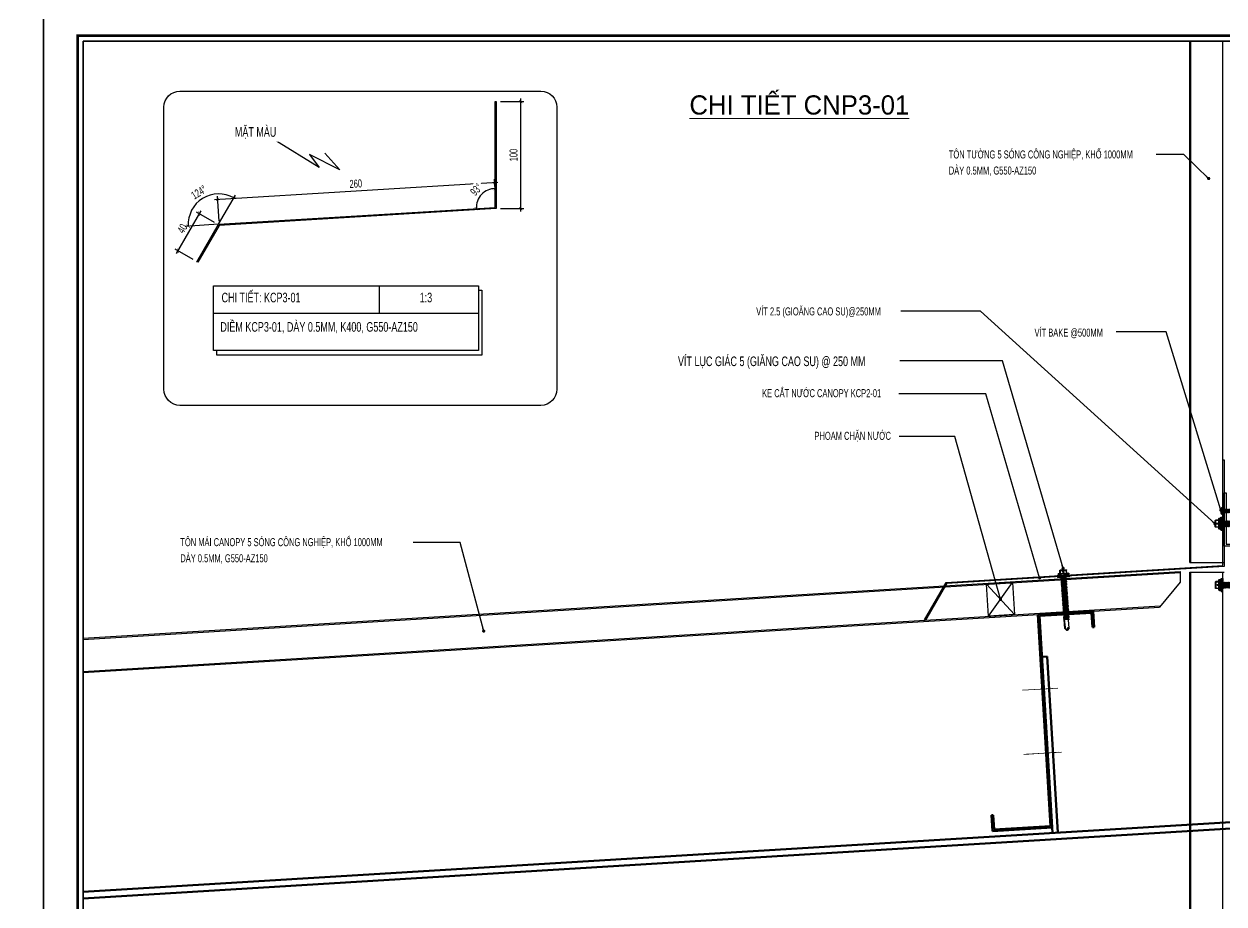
# Model space of a CAD drawing. Header units: inches. Extents: x 2 to 32666, y -5537 to 22.
# Drawn here: x 17829.6 to 18204.3, y -4404.6 to -4129.9 of the extents above; entities that cross this region are included whole.
import ezdxf
from ezdxf.enums import TextEntityAlignment as Align

# ---------------------------------------------------------------- set-up
doc = ezdxf.new("R2010")
doc.units = ezdxf.units.IN
doc.header["$MEASUREMENT"] = 0
doc.linetypes.add('DASHED2', pattern=[0.375, 0.25, -0.125])
doc.layers.get('Defpoints').update_dxf_attribs({"lineweight": 9})
for name, color, linetype in [('2', 2, 'Continuous'), ('3', 3, 'Continuous'), ('4', 4, 'Continuous'), ('6', 6, 'Continuous'), ('7', 7, 'Continuous'), ('9', 9, 'Continuous'), ('BAO KHUNG', 31, 'Continuous'), ('DIM', 8, 'Continuous'), ('NET IN', 3, 'Continuous'), ('STRUCTURE', 1, 'Continuous')]:
    doc.layers.add(name, color=color, linetype=linetype)
doc.layers.add('_TEXT', color=3, linetype='Continuous', lineweight=13)
doc.layers.add('Cover text', color=7, linetype='Continuous', true_color=0x52370f)
doc.styles.add('ST1', font='vnshx.shx', dxfattribs={"width": 0.7})
doc.styles.add('ST1H', font='vnshxh.shx', dxfattribs={"width": 0.7})
doc.styles.add('ST3', font='VHAVANB.TTF')
doc.styles.add('TIEU DE', font='Vharialn.ttf')
doc.dimstyles.new('15', dxfattribs={"dimtxt": 2.5, "dimasz": 1, "dimexe": 1, "dimexo": 0, "dimgap": 1, "dimtad": 1, "dimdec": 0, "dimlfac": 15, "dimzin": 0, "dimdsep": 46, "dimtxsty": 'ST1', "dimblk": 'OBLIQUE', "dimcen": 1, "dimdle": 1, "dimclrd": 8, "dimclre": 8, "dimclrt": 3, "dimadec": 0, "dimazin": 0, "dimtfac": 1, "dimtdec": 0, "dimtix": 1, "dimtmove": 1, "dimatfit": 0, "dimldrblk": 'DOT', "dimfxl": 0, "dimtolj": 1, "dimtzin": 0, "dimlwd": -1, "dimlwe": -1, "dimarcsym": 0})
doc.dimstyles.new('3', dxfattribs={"dimtxt": 2.5, "dimasz": 1, "dimexe": 1, "dimexo": 0, "dimgap": 1, "dimtad": 1, "dimdec": 0, "dimlfac": 3, "dimzin": 0, "dimdsep": 46, "dimtxsty": 'ST1', "dimblk": 'ARCHTICK', "dimcen": 1, "dimdle": 1, "dimclrd": 8, "dimclre": 8, "dimclrt": 3, "dimadec": 0, "dimazin": 0, "dimtfac": 1, "dimtdec": 0, "dimtix": 1, "dimtofl": 0, "dimtmove": 1, "dimatfit": 3, "dimldrblk": 'DOT', "dimfxl": 0.18, "dimtfill": 1, "dimtolj": 1, "dimtzin": 0, "dimlwd": -1, "dimlwe": -1, "dimarcsym": 2})

# ---------------------------------------------------------------- blocks, each defined once
blk = doc.blocks.new('kt kien truc 1')
at = {"layer": '2', "color": 157, "linetype": 'Continuous'}
blk.add_lwpolyline([(0, 420), (594, 420), (594, 0), (0, 0)], close=True, dxfattribs=at)
at = {"layer": '7', "color": 147, "linetype": 'Continuous'}
blk.add_lwpolyline([(12.33, 57.61), (581.67, 57.61), (581.67, 409.19), (12.33, 409.19)], close=True, dxfattribs=at)
at = {"layer": 'BAO KHUNG', "color": 167, "linetype": 'Continuous', "const_width": 0.871}
blk.add_lwpolyline([(10.59, 9.07), (583.41, 9.07), (583.41, 410.93), (10.59, 410.93)], close=True, dxfattribs=at)
at = {"layer": 'Cover text', "ltscale": 0.5, "style": 'TIEU DE'}
for tag, p in [('TENBANVE', (45.93, 14.6)), ('STT', (555.05, 15.58))]:
    blk.add_attdef(tag, text='', height=2, dxfattribs=at).set_placement(p, align=Align.MIDDLE_CENTER)
blk = doc.blocks.new('A$C26A6701F')
at = {"layer": 'STRUCTURE', "color": 1, "linetype": 'Continuous'}
for p, q in [((0.93, 17.84), (0.93, 18.77)), ((1.07, 18.91), (2.93, 18.91)), ((3.07, 17.84), (3.07, 18.77)), ((0, 17.21), (1.33, 17.54)), ((0, 17.08), (0, 17.21)), ((0, 17.21), (4, 17.21)), ((4, 17.08), (0, 17.08)), ((3.94, 16.71), (0.06, 16.71)), ((0.4, 17.84), (3.6, 17.84)), ((0.4, 17.57), (1.2, 17.57)), ((0.97, 17.84), (1.03, 18.61)), ((1.13, 15.25), (2.9, 15.52)), ((1.39, 15.45), (1.13, 15.25)), ((1.13, 15.25), (1.39, 15.14)), ((1.13, 14.77), (2.9, 15.05)), ((1.19, 16.71), (1.14, 16.67)), ((1.14, 16.67), (1.4, 16.71)), ((1.14, 16.67), (1.4, 16.56)), ((1.14, 16.2), (2.91, 16.47)), ((1.4, 16.4), (1.14, 16.2)), ((1.14, 16.2), (1.39, 16.09)), ((1.14, 15.72), (2.91, 16)), ((1.4, 15.93), (1.14, 15.72)), ((1.14, 15.72), (1.39, 15.61)), ((1.2, 17.57), (2.8, 17.57)), ((1.33, 17.54), (1.33, 17.57)), ((1.33, 17.54), (2.67, 17.54)), ((1.39, 16.09), (2.73, 16.28)), ((1.39, 15.93), (1.39, 16.09)), ((1.39, 15.61), (2.73, 15.81)), ((2.7, 15.64), (1.39, 15.45)), ((1.39, 15.45), (1.39, 15.61)), ((1.39, 15.14), (2.73, 15.33)), ((2.7, 15.16), (1.39, 14.98)), ((1.39, 14.98), (1.39, 15.14)), ((1.4, 16.56), (2.42, 16.71)), ((2.71, 16.59), (1.4, 16.4)), ((1.4, 16.4), (1.4, 16.56)), ((2.71, 16.11), (1.4, 15.93)), ((1.91, 18.61), (1.97, 17.84)), ((2.04, 17.84), (2.1, 18.61)), ((2.67, 17.54), (2.67, 17.57)), ((2.67, 17.54), (4, 17.21)), ((2.7, 15.64), (2.7, 15.8)), ((2.7, 15.64), (2.9, 15.52)), ((2.7, 15.16), (2.7, 15.33)), ((2.7, 15.16), (2.9, 15.05)), ((2.71, 16.59), (2.71, 16.71)), ((2.71, 16.59), (2.91, 16.47)), ((2.71, 16.11), (2.71, 16.28)), ((2.71, 16.11), (2.91, 16)), ((2.73, 16.28), (2.91, 16.47)), ((2.73, 15.81), (2.91, 16)), ((2.73, 15.33), (2.9, 15.52)), ((2.73, 14.86), (2.9, 15.05)), ((2.8, 17.57), (3.6, 17.57)), ((2.97, 18.61), (3.04, 17.84)), ((4, 17.21), (4, 17.08)), ((1.09, 10.98), (2.86, 11.25)), ((1.1, 11.93), (2.88, 12.2)), ((1.36, 12.13), (1.1, 11.93)), ((1.1, 11.93), (1.36, 11.82)), ((1.1, 11.45), (2.87, 11.73)), ((1.36, 11.66), (1.1, 11.45)), ((1.1, 11.45), (1.36, 11.34)), ((1.11, 12.88), (2.89, 13.15)), ((1.38, 13.08), (1.11, 12.88)), ((1.11, 12.88), (1.37, 12.77)), ((1.11, 12.4), (2.88, 12.68)), ((1.37, 12.61), (1.11, 12.4)), ((1.11, 12.4), (1.37, 12.29)), ((1.12, 14.3), (2.9, 14.57)), ((1.39, 14.5), (1.12, 14.3)), ((1.12, 14.3), (1.38, 14.19)), ((1.12, 13.82), (2.9, 14.1)), ((1.39, 14.03), (1.12, 13.82)), ((1.12, 13.82), (1.38, 13.72)), ((1.12, 13.35), (2.89, 13.63)), ((1.38, 13.56), (1.12, 13.35)), ((1.12, 13.35), (1.38, 13.24)), ((1.39, 14.98), (1.13, 14.77)), ((1.13, 14.77), (1.39, 14.66)), ((2.66, 11.37), (1.35, 11.18)), ((1.35, 11.18), (1.36, 11.34)), ((2.68, 12.32), (1.36, 12.13)), ((1.36, 11.82), (2.7, 12.01)), ((2.67, 11.84), (1.36, 11.66)), ((1.36, 11.66), (1.36, 11.82)), ((1.36, 11.34), (2.7, 11.54)), ((1.37, 12.77), (2.71, 12.96)), ((2.68, 12.79), (1.37, 12.61)), ((1.37, 12.61), (1.37, 12.77)), ((1.37, 12.29), (2.71, 12.49)), ((1.37, 12.13), (1.37, 12.29)), ((1.38, 14.19), (2.72, 14.38)), ((1.38, 14.03), (1.38, 14.19)), ((1.38, 13.72), (2.72, 13.91)), ((2.69, 13.74), (1.38, 13.56)), ((1.38, 13.56), (1.38, 13.72)), ((1.38, 13.24), (2.72, 13.44)), ((2.69, 13.27), (1.38, 13.08)), ((1.38, 13.24), (1.38, 13.08)), ((1.39, 14.66), (2.73, 14.86)), ((2.7, 14.69), (1.39, 14.5)), ((1.39, 14.5), (1.39, 14.67)), ((2.7, 14.21), (1.39, 14.03)), ((2.66, 11.37), (2.67, 11.53)), ((2.66, 11.37), (2.86, 11.25)), ((2.67, 11.84), (2.67, 12.01)), ((2.67, 11.84), (2.87, 11.73)), ((2.68, 12.79), (2.68, 12.96)), ((2.68, 12.79), (2.88, 12.68)), ((2.68, 12.32), (2.68, 12.48)), ((2.68, 12.32), (2.88, 12.2)), ((2.69, 13.74), (2.69, 13.91)), ((2.69, 13.74), (2.89, 13.63)), ((2.69, 13.43), (2.69, 13.27)), ((2.69, 13.27), (2.89, 13.15)), ((2.69, 11.06), (2.86, 11.25)), ((2.7, 14.69), (2.7, 14.85)), ((2.7, 14.69), (2.9, 14.57)), ((2.7, 14.21), (2.7, 14.38)), ((2.7, 14.21), (2.9, 14.1)), ((2.7, 12.01), (2.88, 12.2)), ((2.7, 11.54), (2.87, 11.73)), ((2.71, 12.96), (2.89, 13.15)), ((2.71, 12.49), (2.88, 12.68)), ((2.72, 14.38), (2.9, 14.57)), ((2.72, 13.91), (2.9, 14.1)), ((2.72, 13.44), (2.89, 13.63)), ((1.06, 8.13), (2.84, 8.41)), ((1.33, 8.34), (1.06, 8.13)), ((1.06, 8.13), (1.32, 8.02)), ((1.06, 7.65), (2.83, 7.93)), ((1.32, 7.86), (1.06, 7.65)), ((1.06, 7.65), (1.32, 7.55)), ((1.07, 8.6), (2.84, 8.88)), ((1.33, 8.81), (1.07, 8.6)), ((1.07, 8.6), (1.33, 8.5)), ((1.08, 9.55), (2.86, 9.83)), ((1.34, 9.76), (1.08, 9.55)), ((1.08, 9.55), (1.34, 9.45)), ((1.08, 9.08), (2.85, 9.36)), ((1.34, 9.29), (1.08, 9.08)), ((1.08, 9.08), (1.34, 8.97)), ((1.35, 11.18), (1.09, 10.98)), ((1.09, 10.98), (1.35, 10.87)), ((1.09, 10.5), (2.86, 10.78)), ((1.35, 10.71), (1.09, 10.5)), ((1.09, 10.5), (1.35, 10.39)), ((1.09, 10.03), (2.86, 10.3)), ((1.35, 10.23), (1.09, 10.03)), ((1.09, 10.03), (1.34, 9.92)), ((1.32, 8.02), (2.66, 8.22)), ((2.63, 8.05), (1.32, 7.86)), ((1.32, 7.86), (1.32, 8.02)), ((1.32, 7.55), (2.66, 7.74)), ((2.63, 7.57), (1.32, 7.39)), ((1.32, 7.39), (1.32, 7.55)), ((2.64, 9), (1.33, 8.81)), ((1.33, 8.81), (1.34, 8.97)), ((1.33, 8.5), (2.67, 8.69)), ((2.64, 8.52), (1.33, 8.34)), ((1.33, 8.34), (1.33, 8.5)), ((1.34, 9.92), (2.68, 10.11)), ((2.65, 9.95), (1.34, 9.76)), ((1.34, 9.92), (1.34, 9.76)), ((1.34, 9.45), (2.68, 9.64)), ((2.65, 9.47), (1.34, 9.29)), ((1.34, 9.29), (1.34, 9.45)), ((1.34, 8.97), (2.67, 9.17)), ((1.35, 10.87), (2.69, 11.06)), ((2.66, 10.89), (1.35, 10.71)), ((1.35, 10.71), (1.35, 10.87)), ((1.35, 10.39), (2.69, 10.59)), ((2.66, 10.42), (1.35, 10.23)), ((1.35, 10.23), (1.35, 10.39)), ((2.63, 8.05), (2.63, 8.21)), ((2.63, 8.05), (2.83, 7.93)), ((2.63, 7.57), (2.63, 7.74)), ((2.63, 7.57), (2.83, 7.46)), ((2.64, 9), (2.64, 9.16)), ((2.64, 9), (2.84, 8.88)), ((2.64, 8.52), (2.64, 8.69)), ((2.64, 8.52), (2.84, 8.41)), ((2.65, 10.1), (2.65, 9.95)), ((2.65, 9.95), (2.86, 9.83)), ((2.65, 9.47), (2.65, 9.64)), ((2.65, 9.47), (2.85, 9.36)), ((2.66, 10.89), (2.67, 11.06)), ((2.66, 10.89), (2.86, 10.78)), ((2.66, 10.42), (2.66, 10.58)), ((2.66, 10.42), (2.86, 10.3)), ((2.66, 8.22), (2.84, 8.41)), ((2.66, 7.74), (2.83, 7.93)), ((2.67, 9.17), (2.85, 9.36)), ((2.67, 8.69), (2.84, 8.88)), ((2.68, 10.11), (2.86, 10.3)), ((2.68, 9.64), (2.86, 9.83)), ((2.69, 10.59), (2.86, 10.78)), ((1.02, 3.86), (2.8, 4.14)), ((1.28, 4.07), (1.02, 3.86)), ((1.02, 3.86), (1.28, 3.75)), ((1.03, 4.81), (2.81, 5.09)), ((1.29, 5.02), (1.03, 4.81)), ((1.03, 4.81), (1.29, 4.7)), ((1.03, 4.33), (2.8, 4.61)), ((1.29, 4.54), (1.03, 4.33)), ((1.03, 4.33), (1.28, 4.23)), ((1.04, 5.76), (2.81, 6.03)), ((1.3, 5.96), (1.04, 5.76)), ((1.04, 5.76), (1.3, 5.65)), ((1.04, 5.28), (2.81, 5.56)), ((1.3, 5.49), (1.04, 5.28)), ((1.04, 5.28), (1.29, 5.17)), ((1.05, 6.71), (2.83, 6.98)), ((1.31, 6.91), (1.05, 6.71)), ((1.05, 6.71), (1.31, 6.6)), ((1.05, 6.23), (2.82, 6.51)), ((1.31, 6.44), (1.05, 6.23)), ((1.05, 6.23), (1.31, 6.12)), ((1.06, 7.18), (2.83, 7.46)), ((1.32, 7.39), (1.06, 7.18)), ((1.06, 7.18), (1.32, 7.07)), ((1.28, 4.23), (2.62, 4.42)), ((2.62, 4.25), (1.28, 4.07)), ((1.28, 4.07), (1.28, 4.23)), ((1.28, 3.75), (2.62, 3.95)), ((1.28, 3.59), (1.28, 3.75)), ((1.29, 5.17), (2.63, 5.37)), ((2.6, 5.2), (1.29, 5.02)), ((1.29, 5.01), (1.29, 5.17)), ((1.29, 4.7), (2.63, 4.9)), ((2.6, 4.72), (1.29, 4.54)), ((1.29, 4.54), (1.29, 4.7)), ((2.61, 6.15), (1.3, 5.96)), ((1.3, 5.96), (1.31, 6.12)), ((1.3, 5.65), (2.64, 5.84)), ((2.61, 5.67), (1.3, 5.49)), ((1.3, 5.49), (1.3, 5.65)), ((2.63, 7.1), (1.31, 6.91)), ((1.31, 6.6), (2.65, 6.79)), ((2.62, 6.62), (1.31, 6.44)), ((1.31, 6.44), (1.31, 6.6)), ((1.31, 6.12), (2.64, 6.32)), ((1.32, 7.07), (2.66, 7.27)), ((1.32, 6.91), (1.32, 7.07)), ((2.62, 3.78), (2.52, 3.77)), ((2.6, 5.2), (2.61, 5.36)), ((2.6, 5.2), (2.81, 5.09)), ((2.6, 4.72), (2.6, 4.89)), ((2.6, 4.72), (2.8, 4.61)), ((2.61, 6.15), (2.62, 6.31)), ((2.61, 6.15), (2.81, 6.03)), ((2.61, 5.67), (2.61, 5.84)), ((2.61, 5.67), (2.81, 5.56)), ((2.62, 6.62), (2.62, 6.79)), ((2.62, 6.62), (2.82, 6.51)), ((2.62, 4.42), (2.8, 4.61)), ((2.62, 4.25), (2.62, 4.41)), ((2.8, 4.14), (2.62, 4.25)), ((2.62, 3.95), (2.8, 4.14)), ((2.62, 3.78), (2.62, 3.95)), ((2.79, 3.66), (2.62, 3.78)), ((2.63, 7.1), (2.63, 7.26)), ((2.63, 7.1), (2.83, 6.98)), ((2.63, 5.37), (2.81, 5.56)), ((2.63, 4.9), (2.81, 5.09)), ((2.64, 6.32), (2.82, 6.51)), ((2.64, 5.84), (2.81, 6.03)), ((2.65, 6.79), (2.83, 6.98)), ((2.66, 7.27), (2.83, 7.46)), ((1.28, 3.59), (1.02, 3.38)), ((1.02, 3.38), (2.31, 3.59)), ((1.02, 3.38), (1.28, 3.28)), ((1.27, 0.62), (1.28, 3.28)), ((1.27, 0.62), (1.41, 0.81)), ((1.27, 0.62), (1.88, 0.02)), ((2.35, 3.74), (1.28, 3.59)), ((1.28, 3.28), (2.21, 3.41)), ((1.67, 0.81), (1.98, 0.02)), ((1.96, 0.08), (2.26, 0.64)), ((1.98, 0.02), (2.6, 0.61)), ((2.38, 0.96), (2.56, 3.71)), ((2.52, 3.46), (2.61, 3.47)), ((2.54, 3.62), (2.79, 3.66)), ((2.6, 0.61), (2.61, 3.47)), ((2.61, 3.47), (2.79, 3.66))]:
    blk.add_line(p, q, dxfattribs=at)
for centre, major_axis, ratio, start_param, end_param in [((1.07, 18.77), (-0.0943, 0.0943), 1, -0.785398, 0.785398), ((1.47, 18.04), (0.508, 0.508), 1, 0.131933, 1.438864), ((2.54, 18.04), (0.508, 0.508), 1, 0.131933, 1.438864), ((2.93, 18.77), (-0.0943, 0.0943), 1, 3.926991, 5.497787), ((-1.11, 16.72), (-0.822, 0.822), 1, 3.915086, 4.236522), ((0.42, 17.71), (0.0956, 0.0956), 1, 0.954633, 3.757756), ((3.55, 17.71), (-0.1, 0.1), 1, 2.701137, 5.152845), ((5.1, 16.72), (-1.15, 0.17), 0.90746, -0.177273, 0.177273), ((2.44, 3.68), (0.0836, 0.0836), 1, 5.766736, 8.502032), ((1.54, 0.72), (0.111, 0.111), 1, 6.085329, 8.011019), ((1.93, 0.09), (0.0625, 0.0625), 1, 3.247504, 4.535451), ((1.82, 3.74), (0.363, 0.363), 1, 4.808661, 5.407478), ((1.79, 0.99), (0.416, 0.416), 1, 4.859665, 5.449971)]:
    blk.add_ellipse(centre, major_axis=major_axis, ratio=ratio, start_param=start_param, end_param=end_param, dxfattribs=at)
blk = doc.blocks.new('HFR-1')
at = {"layer": 'STRUCTURE', "color": 1, "linetype": 'Continuous'}
for p, q in [((-5.5, 0), (5.5, 0)), ((-5.2, 0.8), (-3.4, 1.5)), ((5.2, 0.8), (3.4, 1.5)), ((-2.4, -1.2), (-3, -1.6)), ((-3, -1.6), (-2.4, -1.9)), ((-2.4, -1.9), (-3, -2.3)), ((-3, -2.3), (-2.4, -2.6)), ((-2.4, -2.6), (-3, -3)), ((-3, -3), (-2.4, -3.3)), ((-2.4, -3.3), (-3, -3.7)), ((-3, -3.7), (-2.4, -4.1)), ((-2.4, -4.1), (-3, -4.4)), ((-3, -4.4), (-2.4, -4.8)), ((-2.4, -4.8), (-3, -5.1)), ((-3, -5.1), (-2.4, -5.5)), ((-2.4, -5.5), (-3, -5.8)), ((-3, -5.8), (-2.4, -6.2)), ((-2.4, -6.2), (-3, -6.6)), ((-3, -6.6), (-2.4, -6.9)), ((-2.4, -6.9), (-3, -7.3)), ((-3, -7.3), (-2.4, -7.6)), ((-2.4, -7.6), (-3, -8)), ((-3, -8), (-2.4, -8.3)), ((-2.4, -8.3), (-3, -8.7)), ((-3, -8.7), (-2.4, -9)), ((-2.4, -9), (-3, -9.4)), ((-3, -9.4), (-2.4, -9.7)), ((-2.4, -9.7), (-3, -10.1)), ((-3, -10.1), (-2.4, -10.5)), ((-2.4, -10.5), (-3, -10.8)), ((-3, -10.8), (-2.4, -11.2)), ((-2.4, -11.2), (-3, -11.5)), ((-3, -11.5), (-2.4, -11.9)), ((-2.9, -1.6), (2.9, -1.4)), ((-2.9, -2.3), (2.9, -2.1)), ((-2.9, -3), (2.9, -2.8)), ((-2.9, -3.7), (2.9, -3.6)), ((-2.9, -4.4), (2.9, -4.3)), ((-2.9, -5.1), (2.9, -5)), ((-2.9, -5.9), (2.9, -5.7)), ((-2.9, -6.6), (2.9, -6.4)), ((-2.9, -7.3), (2.9, -7.1)), ((-2.9, -8), (2.9, -7.8)), ((-2.9, -8.7), (2.9, -8.5)), ((-2.9, -9.4), (2.9, -9.2)), ((-2.9, -10.1), (1.5, -10)), ((-2.9, -10.8), (1.3, -10.7)), ((-2.9, -11.5), (0.9, -11.4)), ((-2.5, -17.4), (-2.5, -11.8)), ((-2.5, -17.4), (-2, -16.7)), ((-2.5, -17.4), (-0.2, -19.7)), ((2.4, -1.1), (-2.4, -1.2)), ((2.4, -1.8), (-2.4, -1.9)), ((-2.4, -1.9), (2.4, -1.8)), ((-2.4, -2.6), (2.4, -2.5)), ((2.4, -2.5), (-2.4, -2.6)), ((-2.4, -3.3), (2.4, -3.2)), ((2.4, -3.2), (-2.4, -3.3)), ((-2.4, -4.1), (2.4, -3.9)), ((2.4, -3.9), (-2.4, -4.1)), ((-2.4, -4.8), (2.4, -4.6)), ((2.4, -4.6), (-2.4, -4.8)), ((-2.4, -5.5), (2.4, -5.3)), ((2.4, -5.3), (-2.4, -5.5)), ((-2.4, -6.2), (2.4, -6)), ((2.4, -6), (-2.4, -6.2)), ((-2.4, -6.9), (2.4, -6.8)), ((2.4, -6.8), (-2.4, -6.9)), ((-2.4, -7.6), (2.4, -7.5)), ((2.4, -7.5), (-2.4, -7.6)), ((-2.4, -8.3), (2.4, -8.2)), ((2.4, -8.2), (-2.4, -8.3)), ((-2.4, -9), (2.4, -8.9)), ((2.4, -8.9), (-2.4, -9)), ((-2.4, -9.7), (2.4, -9.6)), ((2.4, -9.6), (-2.4, -9.7)), ((1.4, -10.3), (-2.4, -10.5)), ((-2.4, -10.5), (1.4, -10.3)), ((-2.4, -11.2), (1.1, -11.1)), ((1.1, -11.1), (-2.4, -11.2)), ((-2.4, -11.9), (0.4, -11.8)), ((-1, -16.7), (0.2, -19.7)), ((0.1, -19.4), (1.2, -17.3)), ((0.2, -19.7), (2.5, -17.4)), ((1.6, -16.1), (2.3, -10.2)), ((2.2, -10), (2.9, -10)), ((2.2, -11), (2.4, -11)), ((2.4, -11), (2.2, -11)), ((2.2, -11.4), (2.9, -11.4)), ((2.2, -11.7), (2.4, -11.7)), ((2.4, -10.3), (2.3, -10.3)), ((2.3, -10.3), (2.4, -10.3)), ((2.3, -10.7), (2.9, -10.7)), ((2.9, -1.4), (2.4, -1.1)), ((2.4, -1.8), (2.9, -1.4)), ((2.9, -2.1), (2.4, -1.8)), ((2.4, -2.5), (2.9, -2.1)), ((2.9, -2.8), (2.4, -2.5)), ((2.4, -3.2), (2.9, -2.8)), ((2.9, -3.6), (2.4, -3.2)), ((2.4, -3.9), (2.9, -3.6)), ((2.9, -4.3), (2.4, -3.9)), ((2.4, -4.6), (2.9, -4.3)), ((2.9, -5), (2.4, -4.6)), ((2.4, -5.3), (2.9, -5)), ((2.9, -5.7), (2.4, -5.3)), ((2.4, -6), (2.9, -5.7)), ((2.9, -6.4), (2.4, -6)), ((2.4, -6.8), (2.9, -6.4)), ((2.9, -7.1), (2.4, -6.8)), ((2.4, -7.5), (2.9, -7.1)), ((2.9, -7.8), (2.4, -7.5)), ((2.4, -8.2), (2.9, -7.8)), ((2.9, -8.5), (2.4, -8.2)), ((2.4, -8.9), (2.9, -8.5)), ((2.9, -9.2), (2.4, -8.9)), ((2.4, -9.6), (2.9, -9.2)), ((2.9, -10), (2.4, -9.6)), ((2.4, -10.3), (2.9, -10)), ((2.9, -10.7), (2.4, -10.3)), ((2.4, -11), (2.9, -10.7)), ((2.9, -11.4), (2.4, -11)), ((2.4, -11.7), (2.9, -11.4)), ((2.5, -17.4), (2.5, -11.7))]:
    blk.add_line(p, q, dxfattribs=at)
at = {"layer": 'STRUCTURE', "color": 1, "linetype": 'Continuous', "ltscale": 8}
for p in [(-3.4, 1.5), (3.4, 1.5)]:
    blk.add_line(p, (0, 1.5), dxfattribs=at)
at = {"layer": 'STRUCTURE', "color": 1, "linetype": 'DASHED2'}
for p in [(-1.9, 1.5), (1.9, 1.5)]:
    blk.add_line(p, (0, 0), dxfattribs=at)
at = {"layer": 'STRUCTURE', "color": 1, "linetype": 'Continuous', "ltscale": 8}
for centre, start, end in [((-4.7, 0.2), 130.41, 194.8062), ((4.7, 0.2), 345.1938, 49.59)]:
    blk.add_arc(centre, 0.801, start, end, dxfattribs=at)
at = {"layer": 'STRUCTURE', "color": 1, "linetype": 'Continuous'}
for centre, radius, start, end in [((-7.3, -9), 9.14, 58.065, 78.8402), ((5.1, -3.8), 3.83, 84.2039, 134.3621), ((-1.5, -17.1), 0.59, 34.2302, 144.5641), ((-0.5, -10.1), 1.93, 296.6041, 355.3922), ((-0.6, -16), 2.2, 324.0048, 357.8268), ((1.9, -10.3), 0.444, 15.9762, 172.6971), ((0, -19.4), 0.331, 231.6348, 305.4287)]:
    blk.add_arc(centre, radius, start, end, dxfattribs=at)
blk = doc.blocks.new('Short_Self_drilling')
at = {"layer": 'STRUCTURE', "color": 1, "linetype": 'Continuous'}
for p, q in [((6.4, 1.7), (-6.4, 1.7)), ((5.1, 3.8), (-5.1, 3.8)), ((-2.6, 2.9), (-5.1, 2.9)), ((-3.4, 3.8), (-3.4, 6.8)), ((3, 7.2), (-3, 7.2)), ((2.6, 2.9), (-2.6, 2.9)), ((-2.1, 2.8), (-2.1, 2.9)), ((6.3, 0), (0, 0)), ((2.2, 2.8), (2.2, 2.9)), ((2.2, -0.5), (2.2, 0)), ((5.1, 2.9), (2.6, 2.9)), ((3.4, 3.8), (3.4, 6.8)), ((3, -1.2), (-2.7, -0.2)), ((3, -2.7), (-2.7, -1.8)), ((3, -4.2), (-2.7, -3.3)), ((3, -5.8), (-2.7, -4.8)), ((3, -7.3), (-2.7, -6.3)), ((-1.9, -8), (-2.7, -7.9)), ((-2.1, -1.4), (-2.1, -0.9)), ((-2.1, -2.9), (-2.1, -2.4)), ((-2.1, -4.4), (-2.1, -3.9)), ((-2.1, -6), (-2.1, -5.4)), ((-2.1, -7.5), (-2.1, -7)), ((-2.1, -12.3), (-2.1, -8.5)), ((3, -8.8), (-1.1, -8.1)), ((2.1, -12.3), (2.1, -9.1)), ((2.2, -2), (2.2, -1.5)), ((2.2, -3.6), (2.2, -3)), ((2.2, -5.1), (2.2, -4.6)), ((2.2, -6.6), (2.2, -6.1)), ((2.2, -8.1), (2.2, -7.6))]:
    blk.add_line(p, q, dxfattribs=at)
blk.add_lwpolyline([(6.4, 1.3), (6.4, 1.7), (2.1, 2.8), (-2.1, 2.8), (-6.4, 1.7), (-6.4, 1.3)], close=True, dxfattribs=at)
for points in [[(-6.4, 1.3, -0.088869), (-6.3, 0), (0, 0)], [(-0.1, 3.8), (-0.3, 6.2, 0.338878), (-3.1, 6.2), (-3.3, 3.8)], [(3.3, 3.8), (3.1, 6.2, 0.338878), (0.3, 6.2), (0.1, 3.8)], [(-0.1, -14), (-1, -12.2, -0.148657), (-1.4, -11.2), (-2, -7.7, -0.815006), (-1.2, -7.8, 0.150833), (-0.8, -8.7)], [(2.1, -12.3), (1.7, -11.7, 0.52242), (0.9, -11.7), (-0.2, -14.2)], [(2.1, -12.3), (0.2, -14.2, -0.333596), (-0.2, -14.2), (-2.1, -12.3)]]:
    blk.add_lwpolyline(points, format="xyb", dxfattribs=at)
for points in [[(3, -1.2), (2.2, -1.5), (-2.1, -0.8), (-2.7, -0.2), (-2.4, 0)], [(3, -2.7), (2.2, -3), (-2.1, -2.4), (-2.7, -1.8), (-2.1, -1.4), (2.2, -2), (3, -2.7)], [(3, -4.2), (2.2, -4.6), (-2.1, -3.9), (-2.7, -3.3), (-2.1, -2.9), (2.2, -3.6), (3, -4.2)], [(3, -5.8), (2.2, -6.1), (-2.1, -5.4), (-2.7, -4.8), (-2.1, -4.4), (2.2, -5.1), (3, -5.8)], [(3, -7.3), (2.2, -7.6), (-2.1, -7), (-2.7, -6.3), (-2.1, -6), (2.2, -6.6), (3, -7.3)], [(-1.8, -8.5), (-2.1, -8.5), (-2.7, -7.9), (-2.1, -7.5), (-1.8, -7.5)], [(-1.3, -7.6), (2.2, -8.1), (3, -8.8)], [(-1.2, 0), (2.2, -0.5), (3, -1.2)], [(3, -8.8), (2.2, -9.1), (-0.8, -8.7)]]:
    blk.add_lwpolyline(points, dxfattribs=at)
for centre, radius, start, end in [((-5, 3.3), 0.455, 109.7949, 250.2674), ((-3, 6.8), 0.429, 90.0311, 180.0311), ((3, 6.8), 0.429, 0.0311, 90.0311), ((5.1, 3.3), 0.435, 279.7276, 80.3347), ((10, 0.2), 3.74, 162.2963, 182.6103)]:
    blk.add_arc(centre, radius, start, end, dxfattribs=at)
blk = doc.blocks.new('_Dot')
at = {"color": 0, "linetype": 'ByBlock', "lineweight": -2}
blk.add_line((-0.5, 0), (-1, 0), dxfattribs=at)
at = {"color": 0, "linetype": 'ByBlock', "const_width": 0.5}
blk.add_lwpolyline([(-0.25, 0, 1), (0.25, 0, 1)], format="xyb", close=True, dxfattribs=at)
blk = doc.blocks.new('_Oblique')
at = {"color": 0, "linetype": 'ByBlock', "lineweight": -2}
blk.add_line((-0.5, -0.5), (0.5, 0.5), dxfattribs=at)
blk = doc.blocks.new('_ArchTick')
at = {"color": 0, "linetype": 'ByBlock', "const_width": 0.15}
blk.add_lwpolyline([(-0.5, -0.5), (0.5, 0.5)], dxfattribs=at)
blk = doc.blocks.new('DOT')
at = {"color": 0, "linetype": 'ByBlock'}
blk.add_line((-0.5, 0), (-1, 0), dxfattribs=at)
at = {"color": 0, "linetype": 'ByBlock', "const_width": 0.5}
blk.add_lwpolyline([(-0.25, 0, 1), (0.25, 0, 1)], format="xyb", close=True, dxfattribs=at)
blk = doc.blocks.new('*D6360')
at = {"layer": 'Defpoints', "color": 0, "transparency": 16777216}
for p in [(17889.1, -4191.89), (17877.66, -4200.67), (17882.42, -4203.43)]:
    blk.add_point(p, dxfattribs=at)
at = {"layer": 'DIM', "color": 8, "linetype": 'Continuous', "transparency": 16777216}
for p, q in [((17884.84, -4188.27), (17877.16, -4201.54)), ((17889.1, -4191.89), (17883.47, -4188.63)), ((17882.42, -4203.43), (17876.79, -4200.17))]:
    blk.add_line(p, q, dxfattribs=at)
at = {"layer": 'DIM', "color": 8, "transparency": 16777216}
for p, rotation in [((17884.34, -4189.13), 59.93417176250541), ((17877.66, -4200.67), 239.9341717625054)]:
    blk.add_blockref('_ArchTick', p, dxfattribs=dict(at, rotation=rotation))
at = {"layer": 'DIM', "color": 3, "transparency": 16777216, "insert": (17879.05, -4193.78), "char_height": 2.5, "attachment_point": 5, "rotation": 59.9342, "style": 'ST1', "bg_fill": 3, "box_fill_scale": 1.25, "bg_fill_color": 256, "bg_fill_true_color": 13158600, "bg_fill_transparency": 0}
blk.add_mtext('\\A1;40', dxfattribs=at)
blk = doc.blocks.new('*D6361')
at = {"layer": 'Defpoints', "color": 0, "transparency": 16777216}
for p in [(17976.62, -4179.38), (17977.03, -4186.15), (17890.52, -4191.42)]:
    blk.add_point(p, dxfattribs=at)
at = {"layer": 'DIM', "color": 8, "linetype": 'Continuous', "transparency": 16777216}
for p, q in [((17889.11, -4184.71), (17977.62, -4179.32)), ((17977.03, -4186.15), (17976.56, -4178.38)), ((17890.52, -4191.42), (17890.05, -4183.65))]:
    blk.add_line(p, q, dxfattribs=at)
at = {"layer": 'DIM', "color": 8, "transparency": 16777216}
for p, rotation in [((17976.62, -4179.38), 3.484375618554436), ((17890.11, -4184.65), 183.4843756185544)]:
    blk.add_blockref('_ArchTick', p, dxfattribs=dict(at, rotation=rotation))
at = {"layer": 'DIM', "color": 3, "transparency": 16777216, "insert": (17933.23, -4179.77), "char_height": 2.5, "attachment_point": 5, "rotation": 3.4844, "style": 'ST1', "bg_fill": 3, "box_fill_scale": 1.25, "bg_fill_color": 256, "bg_fill_true_color": 13158600, "bg_fill_transparency": 0}
blk.add_mtext('\\A1;260', dxfattribs=at)
blk = doc.blocks.new('*D6362')
at = {"layer": 'Defpoints', "color": 0, "transparency": 16777216}
for p in [(17978.44, -4154.16), (17984.75, -4154.16), (17978.44, -4187.49)]:
    blk.add_point(p, dxfattribs=at)
at = {"layer": 'DIM', "color": 8, "linetype": 'Continuous', "transparency": 16777216}
for p, q in [((17978.44, -4154.16), (17985.75, -4154.16)), ((17984.75, -4188.49), (17984.75, -4153.16)), ((17978.44, -4187.49), (17985.75, -4187.49))]:
    blk.add_line(p, q, dxfattribs=at)
at = {"layer": 'DIM', "color": 8, "transparency": 16777216}
for p, rotation in [((17984.75, -4154.16), 90), ((17984.75, -4187.49), 270)]:
    blk.add_blockref('_ArchTick', p, dxfattribs=dict(at, rotation=rotation))
at = {"layer": 'DIM', "color": 3, "transparency": 16777216, "insert": (17982.5, -4170.83), "char_height": 2.5, "attachment_point": 5, "rotation": 90, "style": 'ST1', "bg_fill": 3, "box_fill_scale": 1.25, "bg_fill_color": 256, "bg_fill_true_color": 13158600, "bg_fill_transparency": 0}
blk.add_mtext('\\A1;100', dxfattribs=at)
blk = doc.blocks.new('*D6363')
at = {"layer": 'Defpoints', "color": 0, "transparency": 16777216}
for p in [(17976.78, -4187.18), (17890.41, -4192.44), (17890.41, -4192.44), (17883.64, -4204.13)]:
    blk.add_point(p, dxfattribs=at)
at = {"layer": 'DIM', "color": 8, "linetype": 'Continuous', "transparency": 16777216}
for q in [(17895.66, -4183.36), (17879.93, -4193.08)]:
    blk.add_line((17890.41, -4192.44), q, dxfattribs=at)
blk.add_arc((17890.41, -4192.44), 9.5, 59.9342, 183.4844, dxfattribs=at)
at = {"layer": 'DIM', "color": 8, "transparency": 16777216}
for p, rotation in [((17895.16, -4184.22), 329.9341717626149), ((17880.93, -4193.02), 273.4843756185433)]:
    blk.add_blockref('_ArchTick', p, dxfattribs=dict(at, rotation=rotation))
at = {"layer": 'DIM', "color": 3, "transparency": 16777216, "insert": (17884.23, -4182.45), "char_height": 2.5, "attachment_point": 5, "rotation": 31.7093, "style": 'ST1', "bg_fill": 3, "box_fill_scale": 1.25, "bg_fill_color": 256, "bg_fill_true_color": 13158600, "bg_fill_transparency": 0}
blk.add_mtext('\\A1;124°', dxfattribs=at)
at = {"layer": 'Defpoints', "color": 0, "transparency": 16777216}
blk.add_point((17888.58, -4183.12), dxfattribs=at)
blk = doc.blocks.new('*D6364')
at = {"layer": 'Defpoints', "color": 0, "transparency": 16777216}
for p in [(17976.78, -4154.16), (17976.78, -4187.18), (17976.78, -4187.18), (17890.41, -4192.44)]:
    blk.add_point(p, dxfattribs=at)
at = {"layer": 'DIM', "color": 8, "linetype": 'Continuous', "transparency": 16777216}
blk.add_arc((17976.78, -4187.18), 5.89, 90, 183.4844, dxfattribs=at)
at = {"layer": 'DIM', "color": 8, "transparency": 16777216}
for p, rotation in [((17976.78, -4181.3), 359.9999999999745), ((17970.9, -4187.54), 273.4843756185419)]:
    blk.add_blockref('_ArchTick', p, dxfattribs=dict(at, rotation=rotation))
at = {"layer": 'DIM', "color": 3, "transparency": 16777216, "insert": (17970.85, -4181.61), "char_height": 2.5, "attachment_point": 5, "rotation": 46.7422, "style": 'ST1', "bg_fill": 3, "box_fill_scale": 1.25, "bg_fill_color": 256, "bg_fill_true_color": 13158600, "bg_fill_transparency": 0}
blk.add_mtext('\\A1;93°', dxfattribs=at)
at = {"layer": 'Defpoints', "color": 0, "transparency": 16777216}
blk.add_point((17973.73, -4182.14), dxfattribs=at)

msp = doc.modelspace()

# ---------------------------------------------------------------- linework, layer by layer
at = {"color": 9}
msp.add_line((17940.5386, -4211.6037), (17940.5386, -4220.2283), dxfattribs=at)
at = {"layer": '2', "lineweight": 100}
for p, q in [((18146.1718, -4314.1938), (18163.4731, -4313.1404)), ((18150.1931, -4380.2382), (18146.1718, -4314.1938)), ((18163.0044, -4313.6698), (18146.7012, -4314.6625)), ((18150.7226, -4380.7069), (18146.7012, -4314.6625)), ((18162.9927, -4313.6831), (18163.4731, -4313.1404)), ((18163.2779, -4318.1615), (18163.0044, -4313.6698)), ((18163.4731, -4313.1404), (18163.7769, -4318.1311)), ((18163.7769, -4318.1311), (18163.2779, -4318.1615)), ((18147.4812, -4327.4721), (18149.1448, -4327.3708)), ((18149.1448, -4327.3708), (18152.4875, -4382.2692)), ((18147.2252, -4331.4951), (18147.6939, -4330.9657)), ((17848.1005, -4400.803), (18264.5525, -4375.4456)), ((17848.1005, -4402.8067), (18264.6741, -4377.442)), ((18131.7866, -4376.8506), (18132.2856, -4376.8202)), ((18132.0904, -4381.8414), (18131.7866, -4376.8506)), ((18132.2856, -4376.8202), (18132.5591, -4381.3119)), ((18132.5591, -4381.3119), (18150.1931, -4380.2382)), ((18150.7226, -4380.7069), (18132.0904, -4381.8414)), ((18150.8239, -4382.3705), (18150.7226, -4380.7069))]:
    msp.add_line(p, q, dxfattribs=at)
at = {"layer": '2', "lineweight": 0}
for p, q in [((18152.4143, -4337.1903), (18141.4346, -4337.8588)), ((18150.7507, -4337.2916), (18141.4346, -4337.8588)), ((18150.7507, -4337.2916), (18141.4346, -4337.8588)), ((18150.7507, -4337.2916), (18147.5899, -4337.484)), ((18150.7507, -4337.2916), (18147.5899, -4337.484)), ((18152.7647, -4357.206), (18141.7851, -4357.8745)), ((18153.6298, -4357.1533), (18142.6501, -4357.8219)), ((18151.9662, -4357.2546), (18142.6501, -4357.8219)), ((18151.9662, -4357.2546), (18142.6501, -4357.8219))]:
    msp.add_line(p, q, dxfattribs=at)
at = {"layer": '3'}
for p, q in [((18193.6742, -4297.9546), (18193.6742, -4135.3349)), ((18194.0075, -4297.9546), (18194.0075, -4135.3349)), ((18204.0075, -4297.9546), (18204.0075, -4135.3349)), ((17848.1005, -4321.6567), (18190.6822, -4300.7972)), ((17848.1005, -4321.9906), (18190.6822, -4301.1312)), ((18190.6822, -4300.7972), (18190.6822, -4304.1577)), ((18193.6742, -4297.9546), (18204.3409, -4297.9546)), ((18193.6742, -4486.9148), (18193.6742, -4301.0147)), ((18193.6742, -4301.0147), (18204.3409, -4301.0147)), ((18194.0075, -4486.9148), (18194.0075, -4301.0147)), ((18204.0075, -4486.9148), (18204.0075, -4301.0147)), ((18190.6822, -4304.1577), (18184.1616, -4311.8807)), ((17848.1005, -4332.0091), (18184.4589, -4311.5286)), ((17848.1005, -4332.3431), (18184.1616, -4311.8807))]:
    msp.add_line(p, q, dxfattribs=at)
at = {"layer": '4'}
msp.add_lwpolyline([(18205.0075, -4276.2565), (18205.0075, -4292.2565), (18221.0075, -4292.2565), (18221.0075, -4292.9231), (18204.3409, -4292.9231), (18204.3409, -4276.2565)], close=True, dxfattribs=at)
at = {"layer": '6'}
for points in [[(17883.6369, -4204.1338), (17890.4065, -4192.4396), (17976.7784, -4187.1805), (17976.7784, -4154.1609), (17977.1118, -4154.1609), (17977.1118, -4187.4942), (17890.6053, -4192.7615), (17883.9254, -4204.3008)], [(18110.866, -4315.9058), (18117.6356, -4304.2116), (18204.0075, -4298.9525), (18204.0075, -4265.9329), (18204.3409, -4265.9329), (18204.3409, -4299.2662), (18117.8344, -4304.5335), (18111.1545, -4316.0728)]]:
    msp.add_lwpolyline(points, close=True, dxfattribs=at)
at = {"layer": '9'}
for p, q in [((18130.1767, -4304.7243), (18138.9165, -4314.2106)), ((18130.7845, -4314.7058), (18138.3088, -4304.2291))]:
    msp.add_line(p, q, dxfattribs=at)
msp.add_lwpolyline([(17878.3241, -4150.8875), (17991.0143, -4150.8875, -0.41421356), (17996.0143, -4155.8875), (17996.0143, -4243.9391, -0.41421356), (17991.0143, -4248.9391), (17878.3241, -4248.9391, -0.41421356), (17873.3241, -4243.9391), (17873.3241, -4155.8875, -0.41421356)], format="xyb", close=True, dxfattribs=at)
msp.add_lwpolyline([(18130.1767, -4304.7243), (18138.3088, -4304.2291), (18138.9165, -4314.2106), (18130.7845, -4314.7058)], close=True, dxfattribs=at)
at = {"layer": 'DIM'}
msp.add_lwpolyline([(17848.1005, -4135.3349), (18417.4384, -4135.3349), (18417.4384, -4486.9148), (17848.1005, -4486.9148)], close=True, dxfattribs=at)
at = {"layer": 'NET IN'}
for points in [[(17241.7695, -4124.5249), (17835.7695, -4124.5249), (17835.7695, -4544.5249), (17241.7695, -4544.5249)], [(17835.7695, -4124.5249), (18429.7695, -4124.5249), (18429.7695, -4544.5249), (17835.7695, -4544.5249)]]:
    msp.add_lwpolyline(points, close=True, dxfattribs=at)

# ---------------------------------------------------------------- block references
at = {"color": 8, "extrusion": (0, 0, -1), "xscale": 0.1989464958195334, "yscale": 0.1989464958195334, "zscale": -0.1989464958195334, "rotation": 270.0000000000426}
msp.add_blockref('HFR-1', (-18203.7486, -4281.9179, 0), dxfattribs=at)
at = {"color": 1, "xscale": -0.3200000000247681, "yscale": 0.3200000000247681, "zscale": 0.3200000000247681, "rotation": 90.03112754959358}
for p in [(18203.9286, -4285.8579), (18203.9655, -4305.0401)]:
    msp.add_blockref('Short_Self_drilling', p, dxfattribs=at)
at = {"color": 9, "linetype": 'Continuous', "extrusion": (5.32579e-10, -8.74674e-09, 1), "xscale": -1, "rotation": 3.484375618632161}
msp.add_blockref('A$C26A6701F', (18157.2674, -4319.0692, 0), dxfattribs=at)
at = {"layer": '3'}
for p in [(17241.7695, -4544.5249), (17835.7695, -4544.5249)]:
    msp.add_blockref('kt kien truc 1', p, dxfattribs=at)

# ---------------------------------------------------------------- texts
at = {"layer": '3', "style": 'ST1H', "width": 0.7}
for s, height, p in [('t«n t\xadêng 5 sãng c«ng nghiÖp, khæ 1000mm', 2.5, (18118.416, -4171.8874)), ('dµy 0.5mm, g550-az150', 2.5, (18118.416, -4176.9137)), ('vÝt 2.5 (gio¨ng cao su)@250mm', 2.5, (18058.2685, -4220.8765)), ('diÒm kcp3-01, dµy 0.5mm, K400, g550-az150', 3, (17890.9563, -4225.9617)), ('vÝt bake @500mm', 2.5, (18145.1752, -4227.4977)), ('ke c¾t n\xadíc canopy kcp2-01', 2.5, (18060.1175, -4246.3909)), ('phoam chÆn n\xadíc ', 2.5, (18076.4643, -4259.707)), ('t«n m¸i canopy 5 sãng c«ng nghiÖp, khæ 1000mm', 2.5, (17878.4448, -4292.8921)), ('dµy 0.5mm, g550-az150', 2.5, (17878.4448, -4297.9184))]:
    msp.add_text(s, height=height, dxfattribs=at).set_placement(p)
at = {"layer": '_TEXT', "style": 'ST3'}
msp.add_text('%%UCHI TIÕT CNP3-01', height=6, dxfattribs=at).set_placement((18037.4125, -4158.1916))

# ---------------------------------------------------------------- leaders
at = {"layer": 'DIM'}
for points, dimstyle, override in [([(18199.5508, -4178.1507), (18191.8119, -4170.6621), (18183.1981, -4170.6621)], '15', {"dimgap": 1, "dimtad": 0}), ([(18201.5314, -4285.9456), (18128.2745, -4219.5175), (18103.4384, -4219.5175)], '3', {"dimgap": 1, "dimtad": 0, "dimldrblk": 'DOT'}), ([(18203.3528, -4281.6702), (18186.2936, -4226.0262), (18170.6439, -4226.0262)], '3', {"dimgap": 1, "dimtad": 0}), ([(18154.0899, -4299.7923), (18135.2181, -4235.0626), (18103.1037, -4235.0626)], '3', {"dimgap": 1, "dimtad": 0}), ([(18146.7725, -4302.756), (18129.9367, -4245.3638), (18102.7851, -4245.3638)], '15', {"dimgap": 1, "dimtad": 0}), ([(18134.5466, -4309.4674), (18120.2601, -4258.6461), (18102.8761, -4258.6461)], '15', {"dimgap": 1, "dimtad": 0}), ([(17973.1739, -4319.3843), (17965.8527, -4291.7608), (17951.0991, -4291.7608)], '15', {"dimgap": 1, "dimtad": 0})]:
    msp.add_leader(points, dimstyle=dimstyle, override=override, dxfattribs=at)

# ---------------------------------------------------------------- next in the draw order: texts
at = {"layer": '3', "char_height": 3, "attachment_point": 4, "style": 'ST1H', "bg_fill": 2}
for s, insert in [('\\A1;CHI TIÕT: kcp3-01', (17891.3174, -4215.3181)), ('\\A1;VÝT LôC GI¸C 5 (gi¨ng cao su) @ 250 MM', (18033.8432, -4235.6452))]:
    msp.add_mtext(s, dxfattribs=dict(at, insert=insert))

# ---------------------------------------------------------------- next in the draw order: dimensions: what is measured, and where the dimension line sits
at = {"layer": 'DIM'}
dim = msp.add_aligned_dim(p1=(17889.0955, -4191.8875), p2=(17882.4155, -4203.4268), distance=-5.4965, dimstyle='3', override={"dimldrblk": 'DOT'}, dxfattribs=at)
dim.commit()
dim.dimension.update_dxf_attribs({"geometry": '*D6360', "text_midpoint": (17879.0513, -4193.7762)})

# ---------------------------------------------------------------- next in the draw order: linework, layer by layer
at = {"color": 9}
for points in [[(17888.8478, -4211.6037), (17971.5502, -4211.6037), (17971.5502, -4231.8609), (17888.8478, -4231.8609)], [(17888.8478, -4211.6037), (17971.5502, -4211.6037), (17971.5502, -4220.2283), (17888.8478, -4220.2283)]]:
    msp.add_lwpolyline(points, close=True, dxfattribs=at)
msp.add_lwpolyline([(17971.5502, -4213.0243), (17972.5728, -4213.0243), (17972.5728, -4233.2814), (17889.8705, -4233.2814), (17889.8705, -4231.8609)], dxfattribs=at)

# ---------------------------------------------------------------- next in the draw order: dimensions: what is measured, and where the dimension line sits
at = {"layer": 'DIM'}
dim = msp.add_aligned_dim(p1=(17890.5238, -4191.4218), p2=(17977.0302, -4186.1545), distance=6.7874, dimstyle='3', override={"dimldrblk": 'DOT'}, dxfattribs=at)
dim.commit()
dim.dimension.update_dxf_attribs({"geometry": '*D6361', "text_midpoint": (17933.2277, -4179.7675)})

# ---------------------------------------------------------------- next in the draw order: texts
at = {"layer": '3', "insert": (17953.1811, -4215.3181), "char_height": 3, "attachment_point": 4, "style": 'ST1H', "bg_fill": 2}
msp.add_mtext('\\A1;1:3', dxfattribs=at)

# ---------------------------------------------------------------- next in the draw order: dimensions: what is measured, and where the dimension line sits
at = {"layer": 'DIM'}
dim = msp.add_aligned_dim(p1=(17978.4389, -4187.4942), p2=(17978.4389, -4154.1609), distance=-6.3064, dimstyle='3', override={"dimldrblk": 'DOT'}, dxfattribs=at)
dim.commit()
dim.dimension.update_dxf_attribs({"geometry": '*D6362', "text_midpoint": (17982.4953, -4170.8275)})

# ---------------------------------------------------------------- next in the draw order: dimensions: what is measured, and where the dimension line sits
dim = msp.add_angular_dim_2l(base=(17888.5756, -4183.1226), line1=((17890.4065, -4192.4396), (17976.7784, -4187.1805)), line2=((17883.6369, -4204.1338), (17890.4065, -4192.4396)), dimstyle='3', override={"dimldrblk": 'DOT'}, dxfattribs=at)
dim.commit()
dim.dimension.update_dxf_attribs({"geometry": '*D6363', "text_midpoint": (17884.2331, -4182.4476)})

# ---------------------------------------------------------------- next in the draw order: dimensions: what is measured, and where the dimension line sits
dim = msp.add_angular_dim_2l(base=(17973.733, -4182.1443), line1=((17890.4065, -4192.4396), (17976.7784, -4187.1805)), line2=((17976.7784, -4187.1805), (17976.7784, -4154.1609)), dimstyle='3', override={"dimldrblk": 'DOT'}, dxfattribs=at)
dim.commit()
dim.dimension.update_dxf_attribs({"geometry": '*D6364', "text_midpoint": (17970.8536, -4181.6055)})

# ---------------------------------------------------------------- next in the draw order: linework, layer by layer
at = {"layer": '4'}
msp.add_lwpolyline([(17923.6108, -4170.2781), (17928.2875, -4175.4333), (17918.7277, -4170.6906), (17921.8226, -4174.7459), (17907.9987, -4166.2227)], dxfattribs=at)

# ---------------------------------------------------------------- next in the draw order: texts
at = {"layer": '3', "insert": (17895.4784, -4163.9525), "char_height": 3, "attachment_point": 4, "style": 'ST1H', "bg_fill": 2}
msp.add_mtext('\\A1;MÆT MµU', dxfattribs=at)

doc.saveas('drawing.dxf')
